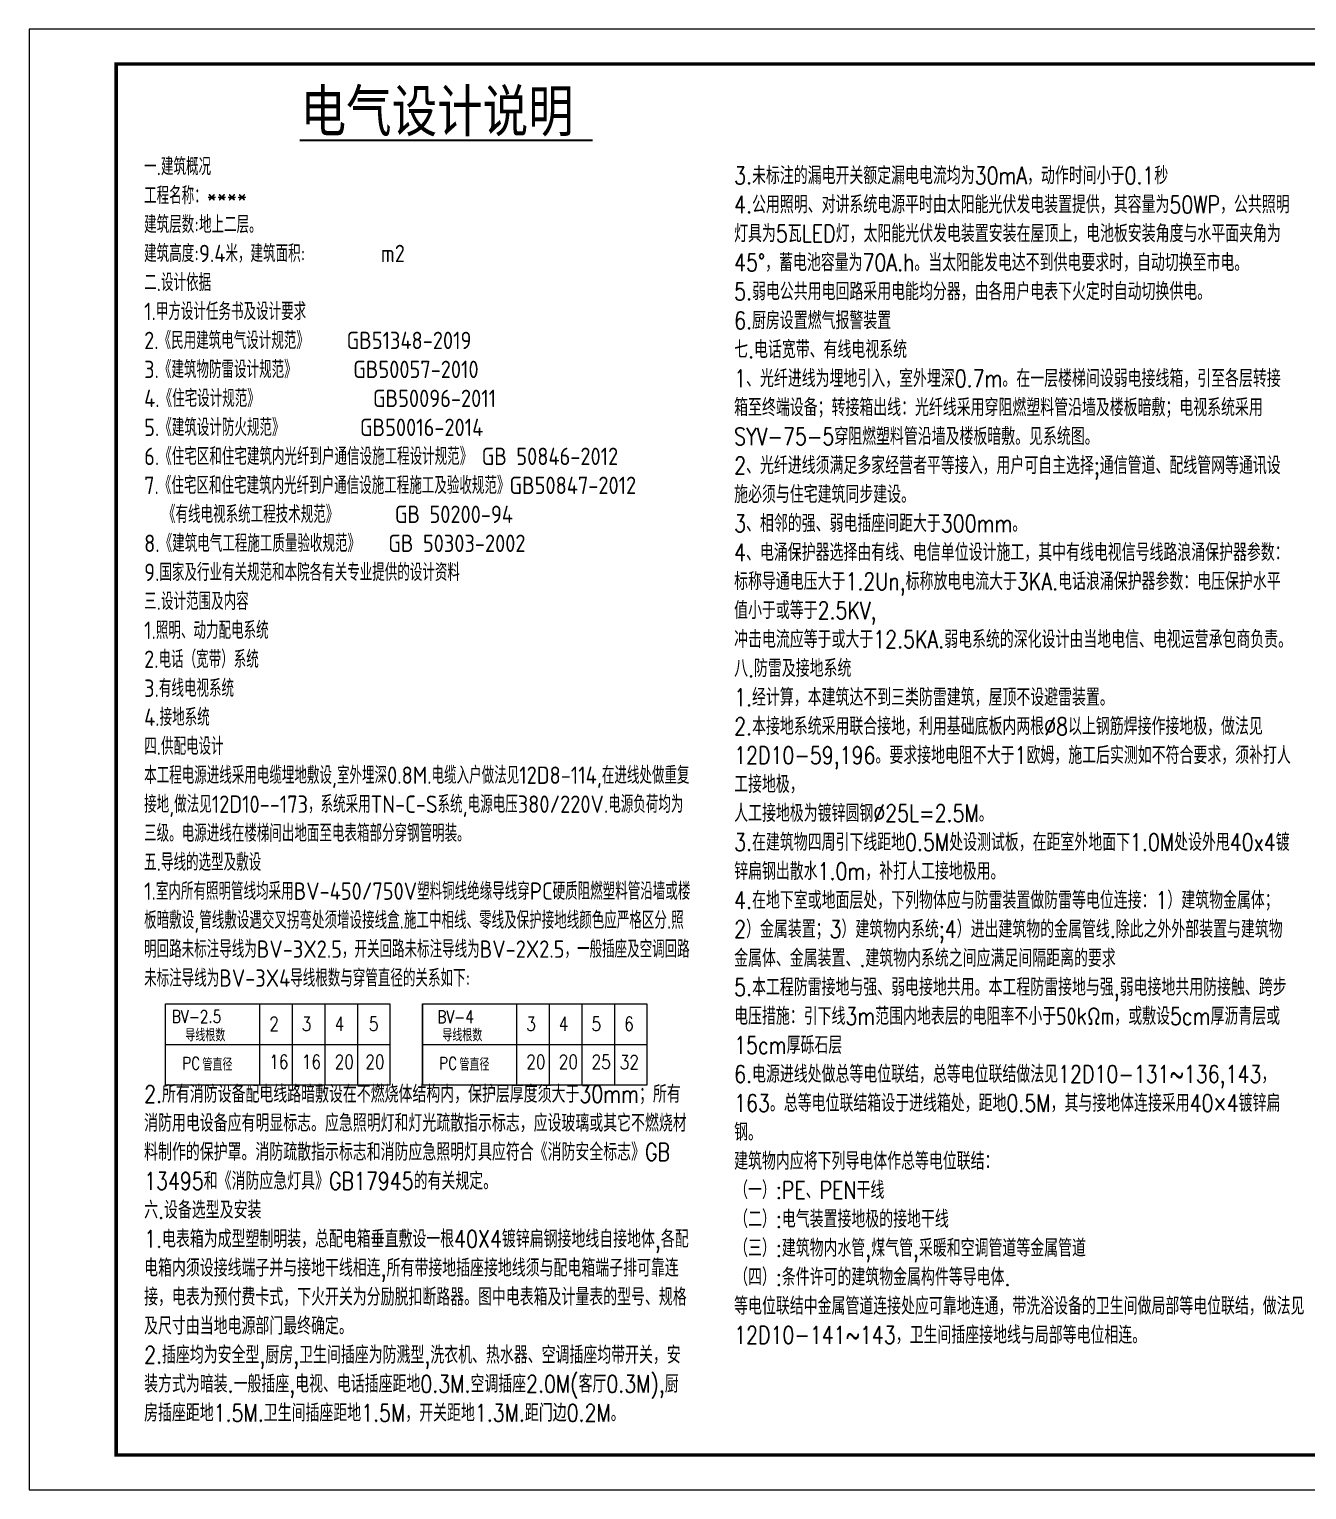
# Model space of a CAD drawing. Extents: x -59400 to 0, y 0 to 42000.
# Drawn here: x -59400 to -22668, y 0 to 42000 of the extents above; entities that cross this region are included whole.
import ezdxf
from ezdxf.enums import TextEntityAlignment as Align

# ---------------------------------------------------------------- set-up
doc = ezdxf.new("R2010")
doc.units = 0
doc.header["$LTSCALE"] = 1000
doc.header["$MEASUREMENT"] = 0
doc.layers.get('0').update_dxf_attribs({"linetype": 'CONTINUOUS'})
for name, color, linetype in [('ABDE_DENG', 4, 'CONTINUOUS'), ('TEL_TEXT', 7, 'CONTINUOUS'), ('TEXT', 7, 'CONTINUOUS'), ('TK', 4, 'CONTINUOUS')]:
    doc.layers.add(name, color=color, linetype=linetype)
doc.styles.add('_HZTXT', font='TXT', dxfattribs={"width": 0.8, "bigfont": 'HZTXT'})
doc.styles.add('_TEL_DIM', font='SIMPLEX', dxfattribs={"width": 0.8, "height": 3.5, "bigfont": 'HZTXT'})
doc.styles.add('CHINA', font='txt', dxfattribs={"width": 0.7, "bigfont": 'HZTXT'})
doc.styles.add('HZTXT1', font='romans.shx', dxfattribs={"width": 0.7, "bigfont": 'GBHZFS.SHX'})
doc.styles.get("Standard").update_dxf_attribs({"font": 'gbenor.shx', "bigfont": 'gbcbig.shx'})
doc.styles.add('SX', font='txt_____.ttf', dxfattribs={"width": 0.9, "bigfont": 'china'})

# ---------------------------------------------------------------- blocks, each defined once
blk = doc.blocks.new('*U11')
at = {"color": 3}
blk.add_lwpolyline([(-59400, 0), (0, 0), (0, 42000), (-59400, 42000)], close=True, dxfattribs=at)
at = {"color": 3, "const_width": 100}
blk.add_lwpolyline([(-56900, 1000), (-1000, 1000), (-1000, 41000), (-56900, 41000)], close=True, dxfattribs=at)
at = {"layer": 'TK', "color": 4, "style": 'HZTXT1'}
for tag, height, width, p in [('项目负责1', 400, 0.6, (-4500, 19196)), ('项目负责2', 400, 0.6, (-4500, 18296)), ('专责', 400, 0.6, (-4500, 17396)), ('审定', 400, 0.6, (-4500, 16496)), ('审核', 400, 0.6, (-4500, 15596)), ('校对', 400, 0.6, (-4500, 14696)), ('设计', 400, 0.6, (-4500, 13796)), ('绘图', 400, 0.6, (-4500, 12896)), ('建设单位', 450, 0.6, (-4500, 11050)), ('工号', 400, 0.5, (-5501, 3507)), ('版次', 400, 0.7, (-2138, 3498)), ('阶段', 400, 0.7, (-2138, 2498)), ('比例', 400, 0.7, (-5491, 1513)), ('日期', 400, 0.7, (-2138, 1498))]:
    blk.add_attdef(tag, text='', height=height, dxfattribs=dict(at, width=width)).set_placement(p, align=Align.MIDDLE)
at = {"layer": 'TK', "color": 1, "lineweight": -3, "style": 'HZTXT1', "width": 0.6}
blk.add_attdef('工程名称', text='', height=450, dxfattribs=at).set_placement((-4500, 9050), align=Align.MIDDLE)
at = {"layer": 'TK', "color": 4, "lineweight": -3, "style": 'HZTXT1', "width": 0.6}
blk.add_attdef('子项名称', text='', height=450, dxfattribs=at).set_placement((-4500, 7050), align=Align.MIDDLE)
at = {"layer": 'TK', "color": 1, "lineweight": -3, "style": 'HZTXT1', "width": 0.6}
blk.add_attdef('图名', text='', height=400, dxfattribs=at).set_placement((-4558, 4958), align=Align.MIDDLE_CENTER)
at = {"layer": 'TK', "color": 1, "style": 'HZTXT1', "width": 0.7}
blk.add_attdef('图号', text='', height=400, dxfattribs=at).set_placement((-5491, 2513), align=Align.MIDDLE)

msp = doc.modelspace()

# ---------------------------------------------------------------- linework, layer by layer
for p, q in [((-55478, 11631), (-55478, 13978)), ((-55478, 13978), (-49027, 13978)), ((-52778, 13978), (-52778, 11631)), ((-51840, 13978), (-51840, 11631)), ((-50902, 13978), (-50902, 11631)), ((-49965, 13978), (-49965, 11631)), ((-49027, 13978), (-49027, 11631)), ((-48089, 13978), (-48089, 11631)), ((-48089, 11631), (-48089, 13978)), ((-48089, 13978), (-41638, 13978)), ((-45389, 13978), (-45389, 11631)), ((-44451, 13978), (-44451, 11631)), ((-43514, 13978), (-43514, 11631)), ((-42576, 13978), (-42576, 11631)), ((-41638, 13978), (-41638, 11631)), ((-55478, 12805), (-49027, 12805)), ((-48089, 12805), (-41638, 12805)), ((-49027, 11631), (-55478, 11631)), ((-41638, 11631), (-48089, 11631))]:
    msp.add_line(p, q)
at = {"linetype": 'Continuous', "const_width": 50}
msp.add_lwpolyline([(-51624, 38805), (-43195, 38805)], dxfattribs=at)

# ---------------------------------------------------------------- block references
at = {"color": 0}
msp.add_blockref('*U11', (0, 0), dxfattribs=at)

# ---------------------------------------------------------------- texts
at = {"style": 'SX', "width": 0.8}
msp.add_text('电气设计说明', height=1200, dxfattribs=at).set_placement((-51600, 39054))
at = {"layer": 'ABDE_DENG', "linetype": 'Continuous', "width": 0.8}
for s, height, style, p in [('BV-2.5', 360, 'CHINA', (-55298, 13429)), ('2', 405, 'CHINA', (-52499, 13194)), ('3', 405, 'CHINA', (-51565, 13194)), ('4', 405, 'CHINA', (-50620, 13194)), ('5', 405, 'CHINA', (-49634, 13194)), ('BV-4', 360, 'CHINA', (-47663, 13421)), ('3', 405, 'CHINA', (-45110, 13194)), ('4', 405, 'CHINA', (-44176, 13194)), ('5', 405, 'CHINA', (-43232, 13194)), ('6', 405, 'CHINA', (-42294, 13194)), ('导线根数', 360, '_HZTXT', (-54913, 12894)), ('导线根数', 360, '_HZTXT', (-47524, 12894)), ('PC', 360, 'CHINA', (-55006, 12084)), ('管直径', 360, '_HZTXT', (-54420, 12049)), ('16', 405, 'CHINA', (-52499, 12101)), ('16', 405, 'CHINA', (-51565, 12101)), ('20', 405, 'CHINA', (-50620, 12101)), ('20', 405, 'CHINA', (-49738, 12101)), ('PC', 360, 'CHINA', (-47617, 12084)), ('管直径', 360, '_HZTXT', (-47031, 12049)), ('20', 405, 'CHINA', (-45110, 12101)), ('20', 405, 'CHINA', (-44176, 12101)), ('25', 405, 'CHINA', (-43232, 12101)), ('32', 405, 'CHINA', (-42423, 12092))]:
    msp.add_text(s, height=height, dxfattribs=dict(at, style=style)).set_placement(p)
at = {"layer": 'TEL_TEXT', "color": 0, "insert": (-56096, 38302), "char_height": 500, "width": 15708.14, "attachment_point": 1}
msp.add_mtext('一.建筑概况\\P工程名称：****\\P建筑层数:地上二层。\\P建筑高度:9.4米，建筑面积:        m2 \\P二.设计依据\\P1.甲方设计任务书及设计要求\\P2.《民用建筑电气设计规范》    GB51348-2019\\P3.《建筑物防雷设计规范》      GB50057-2010\\P4.《住宅设计规范》            GB50096-2011\\P5.《建筑设计防火规范》        GB50016-2014 \\P6.《住宅区和住宅建筑内光纤到户通信设施工程设计规范》 GB 50846-2012\\P7.《住宅区和住宅建筑内光纤到户通信设施工程施工及验收规范》GB50847-2012\\P  《有线电视系统工程技术规范》      GB 50200-94\\P8.《建筑电气工程施工质量验收规范》   GB 50303-2002\\P9.国家及行业有关规范和本院各有关专业提供的设计资料\\P三.设计范围及内容\\P1.照明、动力配电系统\\P2.电话（宽带）系统\\P3.有线电视系统\\P4.接地系统\\P四.供配电设计\\P本工程电源进线采用电缆埋地敷设,室外埋深0.8M.电缆入户做法见12D8-114,在进线处做重复接地,做法见12D10--173，系统采用TN-C-S系统,电源电压380/220V.电源负荷均为三级。电源进线在楼梯间出地面至电表箱部分穿钢管明装。\\P五.导线的选型及敷设\\P1.室内所有照明管线均采用BV-450/750V塑料铜线绝缘导线穿PC硬质阻燃塑料管沿墙或楼板暗敷设,管线敷设遇交叉拐弯处须增设接线盒.施工中相线、零线及保护接地线颜色应严格区分.照明回路未标注导线为BV-3X2.5，开关回路未标注导线为BV-2X2.5，一般插座及空调回路未标注导线为BV-3X4导线根数与穿管直径的关系如下:\\P\\P\\P\\P{\\Fsimplex,hztxt|c134;\\W0.8;2.所有消防设备配电线路暗敷设在不燃烧体结构内，保护层厚度须大于30mm；所有\\P消防用电设备应有明显标志。应急照明灯和灯光疏散指示标志，应设玻璃或其它不燃烧材\\P料制作的保护罩。消防疏散指示标志和消防应急照明灯具应符合《消防安全标志》GB\\P13495和《消防应急灯具》GB17945的有关规定。\\P六.设备选型及安装\\P1.电表箱为成型塑制明装，总配电箱垂直敷设一根40X4镀锌扁钢接地线自接地体,各配电箱内须设接线端子并与接地干线相连,所有带接地插座接地线须与配电箱端子排可靠连接，电表为预付费卡式，下火开关为分励脱扣断路器。图中电表箱及计量表的型号、规格及尺寸由当地电源部门最终确定。\\P2.插座均为安全型,厨房,卫生间插座为防溅型,洗衣机、热水器、空调插座均带开关，安\\P装方式为暗装.一般插座,电视、电话插座距地0.3M.空调插座2.0M(客厅0.3M),厨房插座距地1.5M.卫生间插座距地1.5M，开关距地1.3M.距门边0.2M。}', dxfattribs=at)
at = {"layer": 'TEXT', "color": 0, "insert": (-39132, 38041), "char_height": 500, "width": 16028.39, "attachment_point": 1, "style": '_TEL_DIM'}
msp.add_mtext('3.未标注的漏电开关额定漏电电流均为30mA，动作时间小于0.1秒\\P4.公用照明、对讲系统电源平时由太阳能光伏发电装置提供，其容量为50WP，公共照明灯具为5瓦LED灯，太阳能光伏发电装置安装在屋顶上，电池板安装角度与水平面夹角为45%%D，蓄电池容量为70A.h。当太阳能发电达不到供电要求时，自动切换至市电。\\P5.弱电公共用电回路采用电能均分器，由各用户电表下火定时自动切换供电。\\P6.厨房设置燃气报警装置\\P七.电话宽带、有线电视系统\\P1、光纤进线为埋地引入，室外埋深0.7m。在一层楼梯间设弱电接线箱，引至各层转接箱至终端设备；转接箱出线：光纤线采用穿阻燃塑料管沿墙及楼板暗敷；电视系统采用SYV-75-5穿阻燃塑料管沿墙及楼板暗敷。见系统图。\\P2、光纤进线须满足多家经营者平等接入，用户可自主选择;通信管道、配线管网等通讯设施必须与住宅建筑同步建设。\\P3、相邻的强、弱电插座间距大于300mm。\\P4、电涌保护器选择由有线、电信单位设计施工，其中有线电视信号线路浪涌保护器参数：标称导通电压大于1.2Un,标称放电电流大于3KA.电话浪涌保护器参数：电压保护水平值小于或等于2.5KV,\\P冲击电流应等于或大于12.5KA.弱电系统的深化设计由当地电信、电视运营承包商负责。\\P八.防雷及接地系统\\P1.经计算，本建筑达不到三类防雷建筑，屋顶不设避雷装置。\\P2.本接地系统采用联合接地，利用基础底板内两根%%C8以上钢筋焊接作接地极，做法见12D10-59,196。要求接地电阻不大于1欧姆，施工后实测如不符合要求，须补打人工接地极，\\P人工接地极为镀锌圆钢%%C25L=2.5M。\\P3.在建筑物四周引下线距地0.5M处设测试板，在距室外地面下1.0M处设外甩40x4镀锌扁钢出散水1.0m，补打人工接地极用。\\P4.在地下室或地面层处，下列物体应与防雷装置做防雷等电位连接：1）建筑物金属体；2）金属装置；3）建筑物内系统;4）进出建筑物的金属管线.除此之外外部装置与建筑物金属体、金属装置、.建筑物内系统之间应满足间隔距离的要求\\P5.本工程防雷接地与强、弱电接地共用。本工程防雷接地与强,弱电接地共用防接触、跨步电压措施：引下线3m范围内地表层的电阻率不小于50kΩm，或敷设5cm厚沥青层或15cm厚砾石层\\P6.电源进线处做总等电位联结，总等电位联结做法见12D10-131~136,143，163。总等电位联结箱设于进线箱处，距地0.5M，其与接地体连接采用40×4镀锌扁钢。\\P建筑物内应将下列导电体作总等电位联结：\\P（一）:PE、PEN干线\\P（二）:电气装置接地极的接地干线\\P（三）:建筑物内水管,煤气管,采暖和空调管道等金属管道\\P（四）:条件许可的建筑物金属构件等导电体.\\P等电位联结中金属管道连接处应可靠地连通，带洗浴设备的卫生间做局部等电位联结，做法见\\P12D10-141~143，卫生间插座接地线与局部等电位相连。', dxfattribs=at)

doc.saveas('drawing.dxf')
